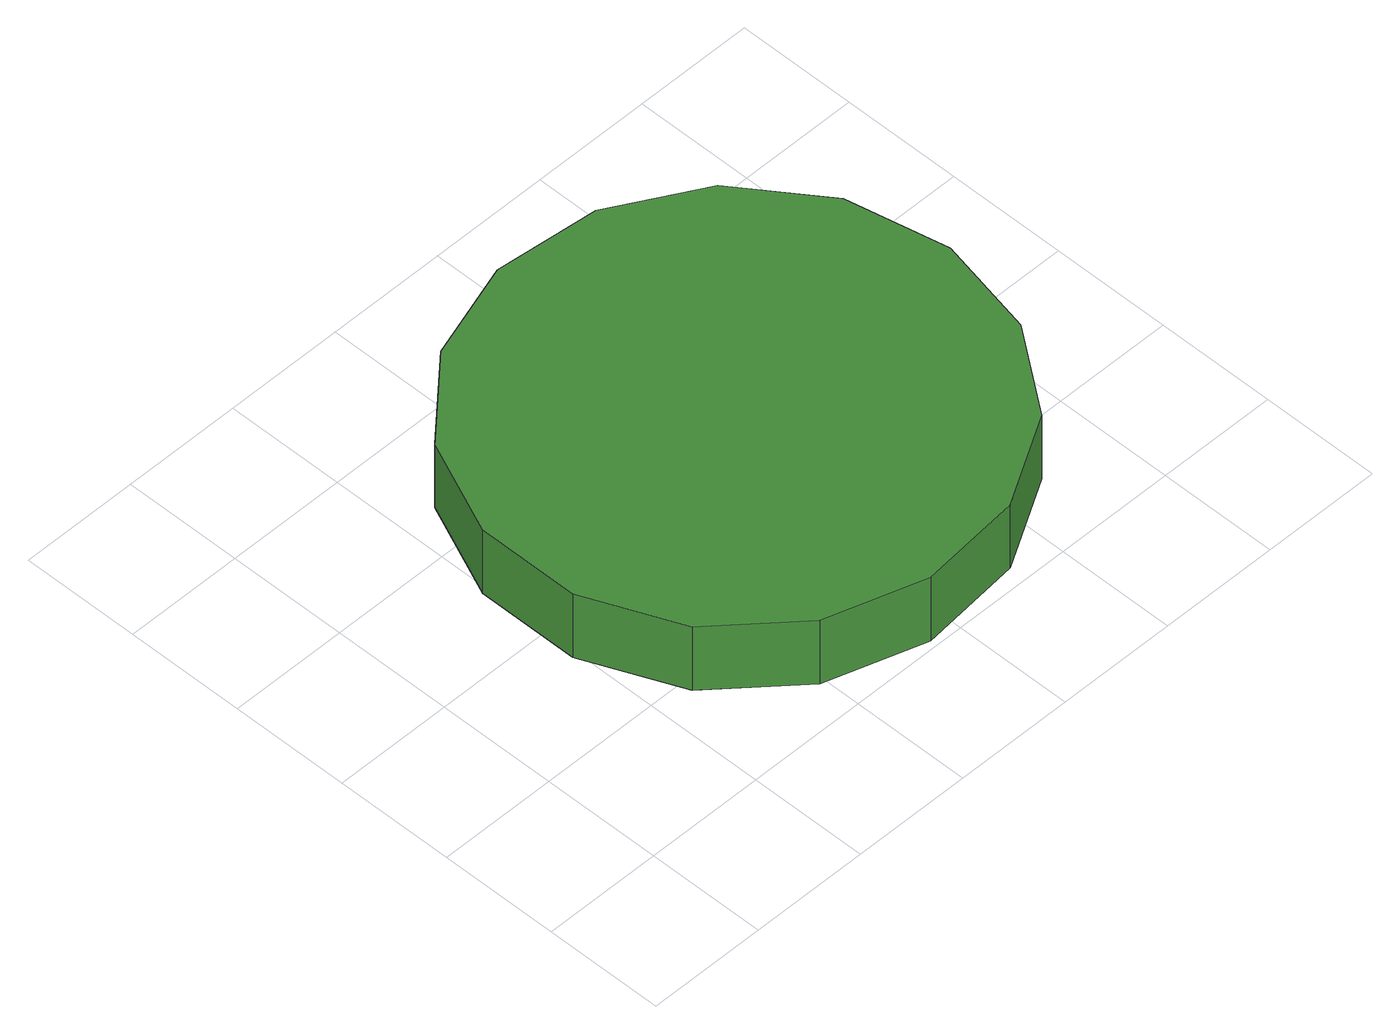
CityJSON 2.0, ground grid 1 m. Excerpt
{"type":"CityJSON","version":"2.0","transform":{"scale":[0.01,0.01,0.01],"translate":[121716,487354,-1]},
"CityObjects":{
"tree1":{"type":"SolitaryVegetationObject","attributes":{"function":"something"},"geometry":[{"type":"MultiSurface","lod":"1","boundaries":[[[0,1,2,3,4,5,6,7,8,9,10,11,12,13,14]],[[15,16,17,18,19,20,21,22,23,24,25,26,27,28,29]],[[0,29,28,1]],[[1,28,27,2]],[[2,27,26,3]],[[3,26,25,4]],[[4,25,24,5]],[[5,24,23,6]],[[6,23,22,7]],[[7,22,21,8]],[[8,21,20,9]],[[9,20,19,10]],[[10,19,18,11]],[[11,18,17,12]],[[12,17,16,13]],[[13,16,15,14]],[[14,15,29,0]]]}]},
"tree2":{"type":"SolitaryVegetationObject","attributes":{"function":"something"}},
"tree3":{"type":"SolitaryVegetationObject","attributes":{"function":"something"}},
"tree4":{"type":"SolitaryVegetationObject","attributes":{"function":"something"}},
"tree5":{"type":"SolitaryVegetationObject","attributes":{"function":"something"}},
"tree6":{"type":"SolitaryVegetationObject","attributes":{"function":"something"}}
},
"vertices":[
[508,213,129],[490,298,129],[439,368,129],[364,411,129],[277,420,129],[195,394,129],[130,336,129],[95,256,129],[95,170,129],[130,90,129],[195,32,129],[277,6,129],[364,15,129],[439,58,129],[490,128,129],[490,128,66],[439,58,66],[364,15,66],[277,6,66],[195,32,66],[130,90,66],[95,170,66],[95,256,66],[130,336,66],[195,394,66],[277,420,66],[364,411,66],[439,368,66],[490,298,66],[508,213,66]
]}
